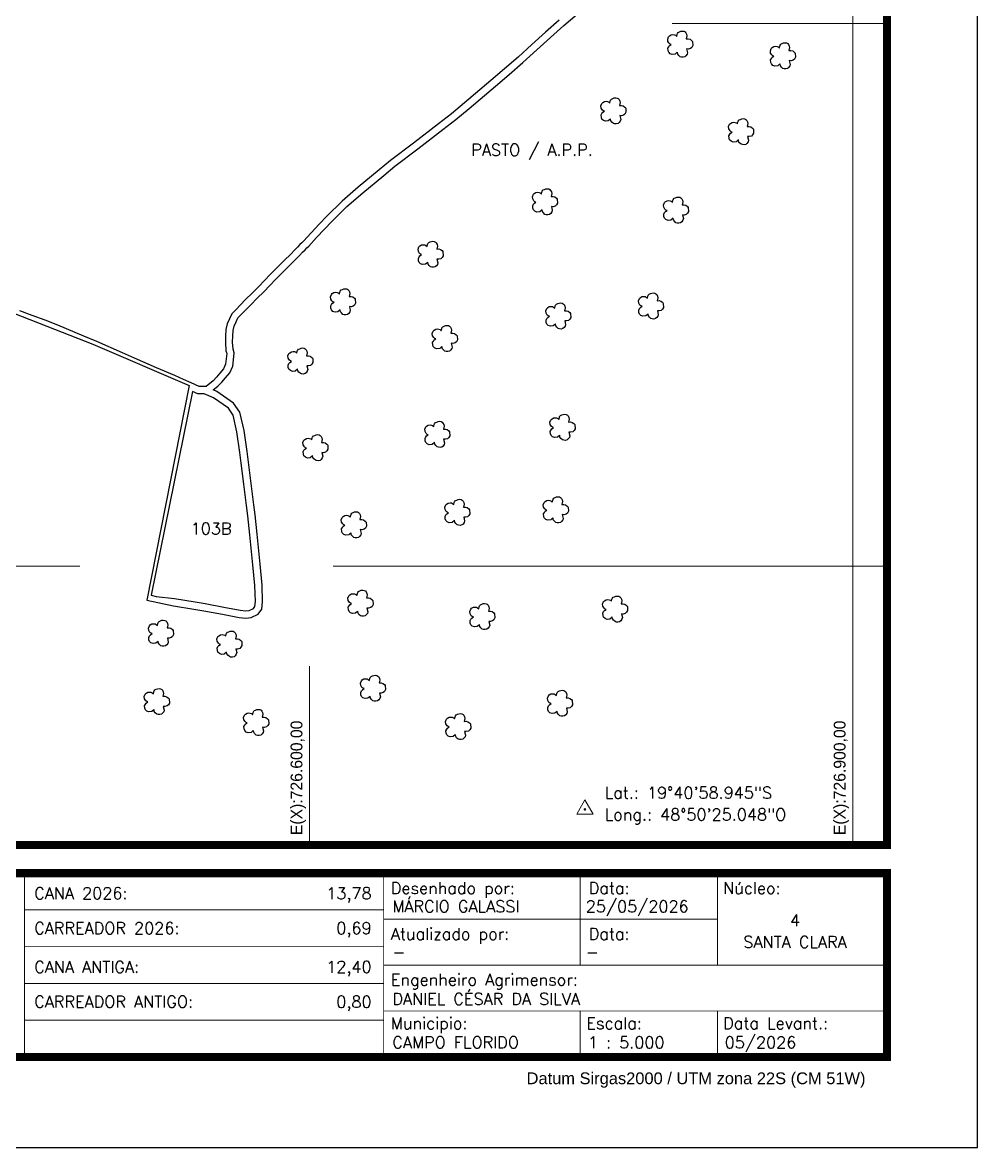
# Model space of a CAD drawing. Extents: x 725919 to 726969, y 7821279 to 7822764.
# Drawn here: x 726441 to 726969, y 7821279 to 7821900 of the extents above; entities that cross this region are included whole.
import ezdxf
from ezdxf.enums import TextEntityAlignment as Align

# ---------------------------------------------------------------- set-up
doc = ezdxf.new("R2010")
doc.units = 0
doc.header["$MEASUREMENT"] = 0
doc.linetypes.add('CONTINUO', pattern=[0])
doc.linetypes.add('LIN0', pattern=[0])
for name, color, linetype, lineweight in [('0114000668', 1, 'Continuous', 25), ('COORDENADAS', 7, 'Continuous', 5), ('MALHA', 8, 'Continuous', 9)]:
    doc.layers.add(name, color=color, linetype=linetype, lineweight=lineweight)
for name, color, linetype in [('0114000668005', 5, 'Continuous'), ('0114000668103', 5, 'Continuous'), ('_SIMBOLO ARVORE', 118, 'Continuous'), ('MARGEM', 7, 'CONTINUO'), ('TEXTO_DIVERSOS', 7, 'Continuous'), ('TEXTO_NUN_TAL', 7, 'Continuous')]:
    doc.layers.add(name, color=color, linetype=linetype)
doc.styles.add('marcelo', font='arial.ttf')
doc.styles.add('Simplex', font='simplex.shx')

msp = doc.modelspace()

# ---------------------------------------------------------------- linework, layer by layer
at = {"layer": '0114000668', "linetype": 'CONTINUO'}
msp.add_lwpolyline([(726424.15, 7821744.72), (726480.24, 7821722.73), (726533.45, 7821699.88), (726510.14, 7821581.23), (726524.83, 7821578.15), (726536.14, 7821576.31), (726541.54, 7821575.39), (726551.83, 7821573.55), (726561.11, 7821571.77), (726564.81, 7821571.36), (726567.64, 7821571.64), (726571.59, 7821573.57), (726573.58, 7821576.24), (726574.04, 7821580.3), (726573.81, 7821589.61), (726572.7, 7821601.11), (726571.06, 7821617.78), (726569.87, 7821628.4), (726569.2, 7821634.02), (726567.7, 7821645.79), (726566.22, 7821657.56), (726565.46, 7821663.39), (726563.84, 7821674.99), (726561.52, 7821685.22), (726558.04, 7821690.21), (726548.81, 7821696.5), (726546.79, 7821697.43), (726549.38, 7821699.52), (726551.49, 7821701.78), (726553.52, 7821704.13), (726555.91, 7821706.89), (726557.54, 7821710.61), (726557.94, 7821714.14), (726558.37, 7821717.92), (726557.75, 7821719.88), (726557.49, 7821723.77), (726557.61, 7821727.08), (726557.73, 7821730.23), (726558.27, 7821732.62), (726559.39, 7821735.05), (726560.4, 7821737.24), (726562.25, 7821739.16), (726564.57, 7821741.54), (726567.51, 7821744.53), (726571.11, 7821748.12), (726574.75, 7821751.74), (726577.99, 7821755.12), (726581.18, 7821758.44), (726584.71, 7821762.04), (726588.63, 7821765.95), (726592.58, 7821769.89), (726594.38, 7821771.74), (726596.16, 7821773.56), (726597.51, 7821774.93), (726598.47, 7821775.89), (726599.49, 7821776.91), (726603.86, 7821781.62), (726608.15, 7821786.24), (726612.36, 7821790.6), (726620.64, 7821798.84), (726629.49, 7821806.45), (726641.01, 7821815.98), (726647.16, 7821821.01), (726659.79, 7821830.64), (726673.63, 7821841.31), (726680.82, 7821846.87), (726688.07, 7821852.98), (726702.65, 7821865.33), (726710.23, 7821871.83), (726717.86, 7821878.38), (726725.48, 7821885.35), (726733.02, 7821892.26), (726740.43, 7821898.8), (726747.75, 7821905.02)], dxfattribs=at)
at = {"layer": '0114000668005', "linetype": 'CONTINUO'}
msp.add_lwpolyline([(726737.81, 7821901.82), (726730.35, 7821895.23), (726722.78, 7821888.3), (726715.21, 7821881.37), (726707.63, 7821874.87), (726700.06, 7821868.37), (726685.49, 7821856.04), (726678.31, 7821849.98), (726671.19, 7821844.48), (726657.36, 7821833.81), (726644.68, 7821824.15), (726638.47, 7821819.07), (726626.91, 7821809.51), (726617.92, 7821801.78), (726609.51, 7821793.41), (726605.25, 7821788.99), (726600.93, 7821784.34), (726596.61, 7821779.69), (726595.64, 7821778.72), (726594.67, 7821777.75), (726593.3, 7821776.36), (726591.52, 7821774.53), (726589.74, 7821772.7), (726585.81, 7821768.78), (726581.87, 7821764.86), (726578.31, 7821761.23), (726575.1, 7821757.89), (726571.9, 7821754.54), (726568.29, 7821750.95), (726564.68, 7821747.35), (726561.71, 7821744.34), (726559.38, 7821741.94), (726557.05, 7821739.53), (726555.76, 7821736.72), (726554.46, 7821733.91), (726553.75, 7821730.75), (726553.62, 7821727.23), (726553.49, 7821723.71), (726553.79, 7821719.13), (726554.3, 7821717.52), (726553.97, 7821714.59), (726553.64, 7821711.66), (726552.49, 7821709.05), (726550.5, 7821706.75), (726548.52, 7821704.46), (726546.65, 7821702.46), (726542.89, 7821699.42), (726540.98, 7821699.35), (726539.08, 7821699.28), (726534.67, 7821701.28), (726530.27, 7821703.29), (726525.55, 7821705.36), (726515.47, 7821709.63), (726503.23, 7821715.05), (726496.64, 7821717.96), (726482.53, 7821724.14), (726475.34, 7821727.23), (726461.02, 7821733.22), (726453.92, 7821735.93), (726446.82, 7821738.65), (726439.98, 7821741.09)], dxfattribs=at)
at = {"layer": '0114000668103', "linetype": 'Continuous'}
msp.add_lwpolyline([(726535.3, 7821696.6), (726512.54, 7821584.1), (726515.27, 7821583.35), (726525.4, 7821582.11), (726536.8, 7821580.26), (726542.23, 7821579.33), (726552.56, 7821577.48), (726561.71, 7821575.73), (726564.84, 7821575.38), (726566.53, 7821575.55), (726568.97, 7821576.74), (726569.73, 7821577.76), (726570.04, 7821580.48), (726569.82, 7821589.37), (726568.72, 7821600.72), (726567.08, 7821617.36), (726565.9, 7821627.94), (726565.23, 7821633.53), (726563.73, 7821645.29), (726562.26, 7821657.05), (726561.5, 7821662.85), (726559.9, 7821674.27), (726557.79, 7821683.57), (726555.18, 7821687.32), (726546.84, 7821693.01), (726541.7, 7821695.37), (726538.28, 7821695.25)], close=True, dxfattribs=at)
at = {"layer": '_SIMBOLO ARVORE', "linetype": 'CONTINUO'}
for points in [[(726803.11, 7821884.02, 0), (726801.87, 7821882.97, 0), (726800.28, 7821882.79, 0), (726799.15, 7821883.23, 0), (726798.35, 7821884.02, 0), (726798.02, 7821884.92, 0), (726797.93, 7821886.25, 0), (726798.37, 7821887.09, 0), (726798.82, 7821887.71, 0), (726799.73, 7821888.33, 0), (726799.15, 7821888.51, 0), (726798.58, 7821888.99, 0), (726797.91, 7821890.05, 0), (726797.79, 7821891.31, 0), (726798.27, 7821892.62, 0), (726798.78, 7821893.09, 0), (726799.71, 7821893.66, 0), (726800.69, 7821893.79, 0), (726801.47, 7821893.68, 0), (726802.08, 7821893.4, 0), (726802.76, 7821892.79, 0), (726802.96, 7821893.95, 0), (726803.14, 7821894.41, 0), (726803.64, 7821895.05, 0), (726804.39, 7821895.32, 0), (726805.13, 7821895.65, 0), (726805.95, 7821895.72, 0), (726806.74, 7821895.61, 0), (726807.37, 7821895.28, 0), (726807.84, 7821894.77, 0), (726808.25, 7821893.95, 0), (726808.42, 7821893.05, 0), (726808.04, 7821891.43, 0), (726809.17, 7821891.45, 0), (726810.11, 7821891.22, 0), (726810.99, 7821890.52, 0), (726811.48, 7821889.97, 0), (726811.61, 7821887.74, 0), (726811.07, 7821886.75, 0), (726810.34, 7821886.08, 0), (726809.2, 7821885.78, 0), (726808.2, 7821885.87, 0), (726808.74, 7821883.79, 0), (726808.49, 7821882.9, 0), (726807.89, 7821882.06, 0), (726807.23, 7821881.53, 0), (726806.29, 7821881.3, 0), (726805.36, 7821881.36, 0), (726804.66, 7821881.56, 0), (726803.86, 7821882.34, 0), (726803.32, 7821883.05, 0), (726803.15, 7821884.13, 0)], [(726859.82, 7821877.57, 0), (726858.57, 7821876.52, 0), (726856.99, 7821876.34, 0), (726855.86, 7821876.78, 0), (726855.06, 7821877.57, 0), (726854.73, 7821878.47, 0), (726854.64, 7821879.8, 0), (726855.07, 7821880.64, 0), (726855.53, 7821881.26, 0), (726856.44, 7821881.88, 0), (726855.86, 7821882.06, 0), (726855.29, 7821882.54, 0), (726854.61, 7821883.6, 0), (726854.49, 7821884.86, 0), (726854.98, 7821886.17, 0), (726855.49, 7821886.64, 0), (726856.42, 7821887.21, 0), (726857.39, 7821887.34, 0), (726858.17, 7821887.23, 0), (726858.79, 7821886.95, 0), (726859.47, 7821886.34, 0), (726859.67, 7821887.5, 0), (726859.84, 7821887.96, 0), (726860.35, 7821888.6, 0), (726861.1, 7821888.87, 0), (726861.84, 7821889.2, 0), (726862.66, 7821889.27, 0), (726863.44, 7821889.16, 0), (726864.08, 7821888.83, 0), (726864.55, 7821888.32, 0), (726864.96, 7821887.5, 0), (726865.12, 7821886.6, 0), (726864.75, 7821884.98, 0), (726865.88, 7821885, 0), (726866.82, 7821884.77, 0), (726867.7, 7821884.07, 0), (726868.19, 7821883.52, 0), (726868.32, 7821881.29, 0), (726867.77, 7821880.3, 0), (726867.05, 7821879.63, 0), (726865.91, 7821879.33, 0), (726864.91, 7821879.42, 0), (726865.44, 7821877.34, 0), (726865.2, 7821876.45, 0), (726864.6, 7821875.61, 0), (726863.94, 7821875.08, 0), (726863, 7821874.85, 0), (726862.07, 7821874.91, 0), (726861.37, 7821875.11, 0), (726860.57, 7821875.89, 0), (726860.02, 7821876.6, 0), (726859.86, 7821877.68, 0)], [(726766.23, 7821847.16, 0), (726764.98, 7821846.11, 0), (726763.4, 7821845.93, 0), (726762.27, 7821846.37, 0), (726761.47, 7821847.16, 0), (726761.14, 7821848.06, 0), (726761.05, 7821849.39, 0), (726761.48, 7821850.23, 0), (726761.94, 7821850.85, 0), (726762.85, 7821851.47, 0), (726762.27, 7821851.65, 0), (726761.7, 7821852.13, 0), (726761.02, 7821853.19, 0), (726760.9, 7821854.45, 0), (726761.39, 7821855.76, 0), (726761.9, 7821856.23, 0), (726762.83, 7821856.8, 0), (726763.8, 7821856.93, 0), (726764.59, 7821856.82, 0), (726765.2, 7821856.54, 0), (726765.88, 7821855.93, 0), (726766.08, 7821857.09, 0), (726766.25, 7821857.55, 0), (726766.76, 7821858.19, 0), (726767.51, 7821858.46, 0), (726768.25, 7821858.79, 0), (726769.07, 7821858.86, 0), (726769.85, 7821858.75, 0), (726770.49, 7821858.42, 0), (726770.96, 7821857.91, 0), (726771.37, 7821857.09, 0), (726771.53, 7821856.19, 0), (726771.16, 7821854.57, 0), (726772.29, 7821854.59, 0), (726773.23, 7821854.36, 0), (726774.11, 7821853.66, 0), (726774.6, 7821853.11, 0), (726774.73, 7821850.88, 0), (726774.19, 7821849.89, 0), (726773.46, 7821849.22, 0), (726772.32, 7821848.92, 0), (726771.32, 7821849.01, 0), (726771.85, 7821846.93, 0), (726771.61, 7821846.04, 0), (726771.01, 7821845.2, 0), (726770.35, 7821844.67, 0), (726769.41, 7821844.44, 0), (726768.48, 7821844.5, 0), (726767.78, 7821844.7, 0), (726766.98, 7821845.48, 0), (726766.43, 7821846.19, 0), (726766.27, 7821847.27, 0)], [(726836.77, 7821835.64, 0), (726835.52, 7821834.6, 0), (726833.94, 7821834.41, 0), (726832.81, 7821834.85, 0), (726832.01, 7821835.64, 0), (726831.68, 7821836.54, 0), (726831.59, 7821837.87, 0), (726832.02, 7821838.71, 0), (726832.48, 7821839.33, 0), (726833.39, 7821839.95, 0), (726832.81, 7821840.13, 0), (726832.24, 7821840.61, 0), (726831.56, 7821841.67, 0), (726831.44, 7821842.93, 0), (726831.93, 7821844.24, 0), (726832.44, 7821844.71, 0), (726833.37, 7821845.28, 0), (726834.34, 7821845.41, 0), (726835.12, 7821845.3, 0), (726835.74, 7821845.02, 0), (726836.42, 7821844.41, 0), (726836.62, 7821845.57, 0), (726836.79, 7821846.03, 0), (726837.3, 7821846.67, 0), (726838.05, 7821846.94, 0), (726838.78, 7821847.27, 0), (726839.61, 7821847.35, 0), (726840.39, 7821847.23, 0), (726841.03, 7821846.9, 0), (726841.5, 7821846.39, 0), (726841.91, 7821845.57, 0), (726842.07, 7821844.67, 0), (726841.7, 7821843.05, 0), (726842.83, 7821843.07, 0), (726843.76, 7821842.85, 0), (726844.65, 7821842.15, 0), (726845.14, 7821841.59, 0), (726845.27, 7821839.36, 0), (726844.72, 7821838.37, 0), (726844, 7821837.7, 0), (726842.86, 7821837.4, 0), (726841.86, 7821837.49, 0), (726842.39, 7821835.41, 0), (726842.15, 7821834.53, 0), (726841.55, 7821833.68, 0), (726840.89, 7821833.15, 0), (726839.95, 7821832.92, 0), (726839.02, 7821832.98, 0), (726838.32, 7821833.18, 0), (726837.52, 7821833.96, 0), (726836.97, 7821834.67, 0), (726836.81, 7821835.75, 0)], [(726728.42, 7821796.94, 0), (726727.18, 7821795.89, 0), (726725.6, 7821795.71, 0), (726724.47, 7821796.15, 0), (726723.67, 7821796.93, 0), (726723.34, 7821797.84, 0), (726723.25, 7821799.17, 0), (726723.68, 7821800.01, 0), (726724.13, 7821800.63, 0), (726725.04, 7821801.25, 0), (726724.46, 7821801.43, 0), (726723.89, 7821801.9, 0), (726723.22, 7821802.96, 0), (726723.1, 7821804.23, 0), (726723.58, 7821805.54, 0), (726724.09, 7821806.01, 0), (726725.02, 7821806.58, 0), (726726, 7821806.71, 0), (726726.78, 7821806.6, 0), (726727.4, 7821806.31, 0), (726728.07, 7821805.71, 0), (726728.28, 7821806.86, 0), (726728.45, 7821807.32, 0), (726728.96, 7821807.96, 0), (726729.71, 7821808.24, 0), (726730.44, 7821808.57, 0), (726731.27, 7821808.64, 0), (726732.05, 7821808.53, 0), (726732.68, 7821808.2, 0), (726733.15, 7821807.69, 0), (726733.57, 7821806.87, 0), (726733.73, 7821805.96, 0), (726733.35, 7821804.35, 0), (726734.49, 7821804.37, 0), (726735.42, 7821804.14, 0), (726736.3, 7821803.44, 0), (726736.79, 7821802.88, 0), (726736.93, 7821800.66, 0), (726736.38, 7821799.66, 0), (726735.66, 7821799, 0), (726734.52, 7821798.7, 0), (726733.52, 7821798.78, 0), (726734.05, 7821796.71, 0), (726733.81, 7821795.82, 0), (726733.2, 7821794.98, 0), (726732.54, 7821794.45, 0), (726731.6, 7821794.22, 0), (726730.67, 7821794.28, 0), (726729.97, 7821794.47, 0), (726729.17, 7821795.26, 0), (726728.63, 7821795.97, 0), (726728.46, 7821797.05, 0)], [(726800.81, 7821792.33, 0), (726799.56, 7821791.28, 0), (726797.98, 7821791.1, 0), (726796.85, 7821791.54, 0), (726796.05, 7821792.33, 0), (726795.72, 7821793.23, 0), (726795.63, 7821794.56, 0), (726796.06, 7821795.4, 0), (726796.52, 7821796.02, 0), (726797.43, 7821796.64, 0), (726796.85, 7821796.82, 0), (726796.27, 7821797.3, 0), (726795.6, 7821798.36, 0), (726795.48, 7821799.62, 0), (726795.97, 7821800.93, 0), (726796.48, 7821801.4, 0), (726797.41, 7821801.97, 0), (726798.38, 7821802.1, 0), (726799.16, 7821801.99, 0), (726799.78, 7821801.71, 0), (726800.46, 7821801.1, 0), (726800.66, 7821802.26, 0), (726800.83, 7821802.72, 0), (726801.34, 7821803.36, 0), (726802.09, 7821803.63, 0), (726802.82, 7821803.96, 0), (726803.65, 7821804.03, 0), (726804.43, 7821803.92, 0), (726805.07, 7821803.59, 0), (726805.54, 7821803.08, 0), (726805.95, 7821802.26, 0), (726806.11, 7821801.36, 0), (726805.74, 7821799.74, 0), (726806.87, 7821799.76, 0), (726807.8, 7821799.53, 0), (726808.69, 7821798.84, 0), (726809.18, 7821798.28, 0), (726809.31, 7821796.05, 0), (726808.76, 7821795.06, 0), (726808.04, 7821794.39, 0), (726806.9, 7821794.09, 0), (726805.9, 7821794.18, 0), (726806.43, 7821792.1, 0), (726806.19, 7821791.21, 0), (726805.59, 7821790.37, 0), (726804.93, 7821789.84, 0), (726803.99, 7821789.61, 0), (726803.06, 7821789.67, 0), (726802.36, 7821789.87, 0), (726801.56, 7821790.65, 0), (726801.01, 7821791.36, 0), (726800.84, 7821792.44, 0)], [(726665.26, 7821767.91, 0), (726664.02, 7821766.86, 0), (726662.43, 7821766.68, 0), (726661.31, 7821767.12, 0), (726660.51, 7821767.91, 0), (726660.17, 7821768.81, 0), (726660.08, 7821770.14, 0), (726660.52, 7821770.98, 0), (726660.97, 7821771.6, 0), (726661.88, 7821772.22, 0), (726661.3, 7821772.4, 0), (726660.73, 7821772.88, 0), (726660.06, 7821773.94, 0), (726659.94, 7821775.2, 0), (726660.42, 7821776.51, 0), (726660.93, 7821776.98, 0), (726661.86, 7821777.55, 0), (726662.84, 7821777.68, 0), (726663.62, 7821777.57, 0), (726664.24, 7821777.29, 0), (726664.91, 7821776.68, 0), (726665.12, 7821777.84, 0), (726665.29, 7821778.3, 0), (726665.79, 7821778.94, 0), (726666.55, 7821779.21, 0), (726667.28, 7821779.54, 0), (726668.11, 7821779.61, 0), (726668.89, 7821779.5, 0), (726669.52, 7821779.17, 0), (726669.99, 7821778.66, 0), (726670.41, 7821777.84, 0), (726670.57, 7821776.94, 0), (726670.19, 7821775.32, 0), (726671.32, 7821775.34, 0), (726672.26, 7821775.11, 0), (726673.14, 7821774.42, 0), (726673.63, 7821773.86, 0), (726673.76, 7821771.63, 0), (726673.22, 7821770.64, 0), (726672.49, 7821769.97, 0), (726671.35, 7821769.67, 0), (726670.35, 7821769.76, 0), (726670.89, 7821767.68, 0), (726670.64, 7821766.79, 0), (726670.04, 7821765.95, 0), (726669.38, 7821765.42, 0), (726668.44, 7821765.19, 0), (726667.51, 7821765.25, 0), (726666.81, 7821765.45, 0), (726666.01, 7821766.23, 0), (726665.47, 7821766.94, 0), (726665.3, 7821768.02, 0)], [(726616.85, 7821741.65, 0), (726615.61, 7821740.6, 0), (726614.03, 7821740.42, 0), (726612.9, 7821740.86, 0), (726612.1, 7821741.64, 0), (726611.77, 7821742.55, 0), (726611.68, 7821743.88, 0), (726612.11, 7821744.72, 0), (726612.56, 7821745.34, 0), (726613.48, 7821745.96, 0), (726612.89, 7821746.14, 0), (726612.32, 7821746.61, 0), (726611.65, 7821747.67, 0), (726611.53, 7821748.94, 0), (726612.01, 7821750.25, 0), (726612.52, 7821750.72, 0), (726613.45, 7821751.29, 0), (726614.43, 7821751.42, 0), (726615.21, 7821751.31, 0), (726615.83, 7821751.02, 0), (726616.51, 7821750.42, 0), (726616.71, 7821751.57, 0), (726616.88, 7821752.03, 0), (726617.39, 7821752.67, 0), (726618.14, 7821752.95, 0), (726618.87, 7821753.28, 0), (726619.7, 7821753.35, 0), (726620.48, 7821753.24, 0), (726621.11, 7821752.9, 0), (726621.59, 7821752.4, 0), (726622, 7821751.58, 0), (726622.16, 7821750.67, 0), (726621.78, 7821749.06, 0), (726622.92, 7821749.08, 0), (726623.85, 7821748.85, 0), (726624.73, 7821748.15, 0), (726625.22, 7821747.59, 0), (726625.36, 7821745.37, 0), (726624.81, 7821744.37, 0), (726624.09, 7821743.71, 0), (726622.95, 7821743.41, 0), (726621.95, 7821743.49, 0), (726622.48, 7821741.42, 0), (726622.24, 7821740.53, 0), (726621.64, 7821739.69, 0), (726620.97, 7821739.16, 0), (726620.04, 7821738.93, 0), (726619.1, 7821738.99, 0), (726618.41, 7821739.18, 0), (726617.6, 7821739.97, 0), (726617.06, 7821740.68, 0), (726616.89, 7821741.76, 0)], [(726786.98, 7821739.34, 0), (726785.73, 7821738.3, 0), (726784.15, 7821738.12, 0), (726783.02, 7821738.55, 0), (726782.22, 7821739.34, 0), (726781.89, 7821740.24, 0), (726781.8, 7821741.57, 0), (726782.23, 7821742.41, 0), (726782.68, 7821743.03, 0), (726783.6, 7821743.65, 0), (726783.02, 7821743.84, 0), (726782.44, 7821744.31, 0), (726781.77, 7821745.37, 0), (726781.65, 7821746.63, 0), (726782.13, 7821747.95, 0), (726782.65, 7821748.42, 0), (726783.57, 7821748.99, 0), (726784.55, 7821749.12, 0), (726785.33, 7821749.01, 0), (726785.95, 7821748.72, 0), (726786.63, 7821748.12, 0), (726786.83, 7821749.27, 0), (726787, 7821749.73, 0), (726787.51, 7821750.37, 0), (726788.26, 7821750.65, 0), (726788.99, 7821750.97, 0), (726789.82, 7821751.05, 0), (726790.6, 7821750.94, 0), (726791.23, 7821750.6, 0), (726791.71, 7821750.09, 0), (726792.12, 7821749.28, 0), (726792.28, 7821748.37, 0), (726791.9, 7821746.76, 0), (726793.04, 7821746.77, 0), (726793.97, 7821746.55, 0), (726794.85, 7821745.85, 0), (726795.34, 7821745.29, 0), (726795.48, 7821743.07, 0), (726794.93, 7821742.07, 0), (726794.21, 7821741.41, 0), (726793.07, 7821741.1, 0), (726792.07, 7821741.19, 0), (726792.6, 7821739.11, 0), (726792.36, 7821738.23, 0), (726791.76, 7821737.38, 0), (726791.1, 7821736.86, 0), (726790.16, 7821736.63, 0), (726789.22, 7821736.68, 0), (726788.53, 7821736.88, 0), (726787.73, 7821737.67, 0), (726787.18, 7821738.38, 0), (726787.01, 7821739.45, 0)], [(726735.8, 7821733.82, 0), (726734.55, 7821732.77, 0), (726732.97, 7821732.59, 0), (726731.84, 7821733.03, 0), (726731.04, 7821733.81, 0), (726730.71, 7821734.71, 0), (726730.62, 7821736.04, 0), (726731.05, 7821736.88, 0), (726731.51, 7821737.51, 0), (726732.42, 7821738.12, 0), (726731.84, 7821738.31, 0), (726731.27, 7821738.78, 0), (726730.6, 7821739.84, 0), (726730.47, 7821741.1, 0), (726730.96, 7821742.42, 0), (726731.47, 7821742.89, 0), (726732.4, 7821743.46, 0), (726733.38, 7821743.59, 0), (726734.16, 7821743.48, 0), (726734.77, 7821743.19, 0), (726735.45, 7821742.59, 0), (726735.65, 7821743.74, 0), (726735.83, 7821744.2, 0), (726736.33, 7821744.84, 0), (726737.08, 7821745.12, 0), (726737.82, 7821745.44, 0), (726738.64, 7821745.52, 0), (726739.42, 7821745.41, 0), (726740.06, 7821745.07, 0), (726740.53, 7821744.56, 0), (726740.94, 7821743.75, 0), (726741.11, 7821742.84, 0), (726740.73, 7821741.23, 0), (726741.86, 7821741.24, 0), (726742.8, 7821741.02, 0), (726743.68, 7821740.32, 0), (726744.17, 7821739.76, 0), (726744.3, 7821737.54, 0), (726743.76, 7821736.54, 0), (726743.03, 7821735.88, 0), (726741.89, 7821735.57, 0), (726740.89, 7821735.66, 0), (726741.43, 7821733.58, 0), (726741.18, 7821732.7, 0), (726740.58, 7821731.85, 0), (726739.92, 7821731.33, 0), (726738.98, 7821731.1, 0), (726738.05, 7821731.15, 0), (726737.35, 7821731.35, 0), (726736.55, 7821732.14, 0), (726736.01, 7821732.85, 0), (726735.84, 7821733.92, 0)], [(726673.1, 7821721.38, 0), (726671.85, 7821720.33, 0), (726670.27, 7821720.15, 0), (726669.14, 7821720.58, 0), (726668.34, 7821721.37, 0), (726668.01, 7821722.27, 0), (726667.92, 7821723.6, 0), (726668.35, 7821724.44, 0), (726668.81, 7821725.06, 0), (726669.72, 7821725.68, 0), (726669.14, 7821725.87, 0), (726668.57, 7821726.34, 0), (726667.9, 7821727.4, 0), (726667.77, 7821728.66, 0), (726668.26, 7821729.98, 0), (726668.77, 7821730.45, 0), (726669.7, 7821731.02, 0), (726670.68, 7821731.15, 0), (726671.46, 7821731.04, 0), (726672.07, 7821730.75, 0), (726672.75, 7821730.15, 0), (726672.95, 7821731.3, 0), (726673.13, 7821731.76, 0), (726673.63, 7821732.4, 0), (726674.38, 7821732.68, 0), (726675.12, 7821733, 0), (726675.94, 7821733.08, 0), (726676.72, 7821732.97, 0), (726677.36, 7821732.63, 0), (726677.83, 7821732.12, 0), (726678.24, 7821731.31, 0), (726678.41, 7821730.4, 0), (726678.03, 7821728.79, 0), (726679.16, 7821728.8, 0), (726680.1, 7821728.58, 0), (726680.98, 7821727.88, 0), (726681.47, 7821727.32, 0), (726681.6, 7821725.1, 0), (726681.06, 7821724.1, 0), (726680.33, 7821723.44, 0), (726679.19, 7821723.13, 0), (726678.19, 7821723.22, 0), (726678.73, 7821721.14, 0), (726678.48, 7821720.26, 0), (726677.88, 7821719.41, 0), (726677.22, 7821718.89, 0), (726676.28, 7821718.66, 0), (726675.35, 7821718.71, 0), (726674.65, 7821718.91, 0), (726673.85, 7821719.7, 0), (726673.31, 7821720.41, 0), (726673.14, 7821721.48, 0)], [(726593.34, 7821708.93, 0), (726592.1, 7821707.89, 0), (726590.51, 7821707.71, 0), (726589.38, 7821708.14, 0), (726588.58, 7821708.93, 0), (726588.25, 7821709.83, 0), (726588.16, 7821711.16, 0), (726588.6, 7821712, 0), (726589.05, 7821712.62, 0), (726589.96, 7821713.24, 0), (726589.38, 7821713.43, 0), (726588.81, 7821713.9, 0), (726588.14, 7821714.96, 0), (726588.02, 7821716.22, 0), (726588.5, 7821717.54, 0), (726589.01, 7821718.01, 0), (726589.94, 7821718.58, 0), (726590.92, 7821718.71, 0), (726591.7, 7821718.6, 0), (726592.32, 7821718.31, 0), (726592.99, 7821717.71, 0), (726593.2, 7821718.86, 0), (726593.37, 7821719.32, 0), (726593.87, 7821719.96, 0), (726594.63, 7821720.24, 0), (726595.36, 7821720.56, 0), (726596.19, 7821720.64, 0), (726596.97, 7821720.53, 0), (726597.6, 7821720.19, 0), (726598.07, 7821719.68, 0), (726598.48, 7821718.87, 0), (726598.65, 7821717.96, 0), (726598.27, 7821716.35, 0), (726599.4, 7821716.36, 0), (726600.34, 7821716.14, 0), (726601.22, 7821715.44, 0), (726601.71, 7821714.88, 0), (726601.84, 7821712.66, 0), (726601.3, 7821711.66, 0), (726600.57, 7821711, 0), (726599.43, 7821710.69, 0), (726598.43, 7821710.78, 0), (726598.97, 7821708.7, 0), (726598.72, 7821707.82, 0), (726598.12, 7821706.97, 0), (726597.46, 7821706.45, 0), (726596.52, 7821706.22, 0), (726595.59, 7821706.27, 0), (726594.89, 7821706.47, 0), (726594.09, 7821707.26, 0), (726593.55, 7821707.97, 0), (726593.38, 7821709.04, 0)], [(726668.95, 7821668.39, 0), (726667.71, 7821667.34, 0), (726666.12, 7821667.16, 0), (726664.99, 7821667.6, 0), (726664.19, 7821668.38, 0), (726663.86, 7821669.29, 0), (726663.77, 7821670.62, 0), (726664.21, 7821671.46, 0), (726664.66, 7821672.08, 0), (726665.57, 7821672.7, 0), (726664.99, 7821672.88, 0), (726664.42, 7821673.35, 0), (726663.75, 7821674.41, 0), (726663.63, 7821675.68, 0), (726664.11, 7821676.99, 0), (726664.62, 7821677.46, 0), (726665.55, 7821678.03, 0), (726666.53, 7821678.16, 0), (726667.31, 7821678.05, 0), (726667.92, 7821677.76, 0), (726668.6, 7821677.16, 0), (726668.8, 7821678.31, 0), (726668.98, 7821678.77, 0), (726669.48, 7821679.41, 0), (726670.23, 7821679.69, 0), (726670.97, 7821680.02, 0), (726671.79, 7821680.09, 0), (726672.58, 7821679.98, 0), (726673.21, 7821679.65, 0), (726673.68, 7821679.14, 0), (726674.09, 7821678.32, 0), (726674.26, 7821677.42, 0), (726673.88, 7821675.8, 0), (726675.01, 7821675.82, 0), (726675.95, 7821675.59, 0), (726676.83, 7821674.89, 0), (726677.32, 7821674.33, 0), (726677.45, 7821672.11, 0), (726676.91, 7821671.11, 0), (726676.18, 7821670.45, 0), (726675.04, 7821670.15, 0), (726674.04, 7821670.23, 0), (726674.58, 7821668.16, 0), (726674.33, 7821667.27, 0), (726673.73, 7821666.43, 0), (726673.07, 7821665.9, 0), (726672.13, 7821665.67, 0), (726671.2, 7821665.73, 0), (726670.5, 7821665.92, 0), (726669.7, 7821666.71, 0), (726669.16, 7821667.42, 0), (726668.99, 7821668.5, 0)], [(726738.1, 7821672.3, 0), (726736.85, 7821671.25, 0), (726735.27, 7821671.07, 0), (726734.14, 7821671.51, 0), (726733.34, 7821672.3, 0), (726733.01, 7821673.2, 0), (726732.92, 7821674.53, 0), (726733.35, 7821675.37, 0), (726733.81, 7821675.99, 0), (726734.72, 7821676.61, 0), (726734.14, 7821676.79, 0), (726733.57, 7821677.27, 0), (726732.89, 7821678.33, 0), (726732.77, 7821679.59, 0), (726733.26, 7821680.9, 0), (726733.77, 7821681.37, 0), (726734.7, 7821681.94, 0), (726735.68, 7821682.07, 0), (726736.46, 7821681.96, 0), (726737.07, 7821681.68, 0), (726737.75, 7821681.07, 0), (726737.95, 7821682.23, 0), (726738.12, 7821682.69, 0), (726738.63, 7821683.33, 0), (726739.38, 7821683.6, 0), (726740.12, 7821683.93, 0), (726740.94, 7821684, 0), (726741.72, 7821683.89, 0), (726742.36, 7821683.56, 0), (726742.83, 7821683.05, 0), (726743.24, 7821682.23, 0), (726743.4, 7821681.33, 0), (726743.03, 7821679.71, 0), (726744.16, 7821679.73, 0), (726745.1, 7821679.5, 0), (726745.98, 7821678.81, 0), (726746.47, 7821678.25, 0), (726746.6, 7821676.02, 0), (726746.06, 7821675.03, 0), (726745.33, 7821674.36, 0), (726744.19, 7821674.06, 0), (726743.19, 7821674.15, 0), (726743.73, 7821672.07, 0), (726743.48, 7821671.18, 0), (726742.88, 7821670.34, 0), (726742.22, 7821669.81, 0), (726741.28, 7821669.58, 0), (726740.35, 7821669.64, 0), (726739.65, 7821669.84, 0), (726738.85, 7821670.62, 0), (726738.3, 7821671.33, 0), (726738.14, 7821672.41, 0)], [(726601.64, 7821661.02, 0), (726600.39, 7821659.97, 0), (726598.81, 7821659.79, 0), (726597.68, 7821660.23, 0), (726596.88, 7821661.01, 0), (726596.55, 7821661.91, 0), (726596.46, 7821663.24, 0), (726596.89, 7821664.08, 0), (726597.35, 7821664.71, 0), (726598.26, 7821665.32, 0), (726597.68, 7821665.51, 0), (726597.11, 7821665.98, 0), (726596.44, 7821667.04, 0), (726596.31, 7821668.3, 0), (726596.8, 7821669.62, 0), (726597.31, 7821670.09, 0), (726598.24, 7821670.66, 0), (726599.22, 7821670.79, 0), (726600, 7821670.68, 0), (726600.61, 7821670.39, 0), (726601.29, 7821669.79, 0), (726601.49, 7821670.94, 0), (726601.67, 7821671.4, 0), (726602.17, 7821672.04, 0), (726602.92, 7821672.32, 0), (726603.66, 7821672.64, 0), (726604.48, 7821672.72, 0), (726605.26, 7821672.61, 0), (726605.9, 7821672.27, 0), (726606.37, 7821671.76, 0), (726606.78, 7821670.95, 0), (726606.95, 7821670.04, 0), (726606.57, 7821668.43, 0), (726607.7, 7821668.45, 0), (726608.64, 7821668.22, 0), (726609.52, 7821667.52, 0), (726610.01, 7821666.96, 0), (726610.14, 7821664.74, 0), (726609.6, 7821663.74, 0), (726608.87, 7821663.08, 0), (726607.73, 7821662.77, 0), (726606.73, 7821662.86, 0), (726607.27, 7821660.79, 0), (726607.02, 7821659.9, 0), (726606.42, 7821659.06, 0), (726605.76, 7821658.53, 0), (726604.82, 7821658.3, 0), (726603.89, 7821658.35, 0), (726603.19, 7821658.55, 0), (726602.39, 7821659.34, 0), (726601.85, 7821660.05, 0), (726601.68, 7821661.12, 0)], [(726680.01, 7821625.3, 0), (726678.76, 7821624.26, 0), (726677.18, 7821624.08, 0), (726676.05, 7821624.51, 0), (726675.25, 7821625.3, 0), (726674.92, 7821626.2, 0), (726674.83, 7821627.53, 0), (726675.26, 7821628.37, 0), (726675.72, 7821628.99, 0), (726676.63, 7821629.61, 0), (726676.05, 7821629.8, 0), (726675.48, 7821630.27, 0), (726674.8, 7821631.33, 0), (726674.68, 7821632.59, 0), (726675.17, 7821633.91, 0), (726675.68, 7821634.38, 0), (726676.61, 7821634.95, 0), (726677.59, 7821635.08, 0), (726678.37, 7821634.97, 0), (726678.98, 7821634.68, 0), (726679.66, 7821634.08, 0), (726679.86, 7821635.23, 0), (726680.03, 7821635.69, 0), (726680.54, 7821636.33, 0), (726681.29, 7821636.61, 0), (726682.03, 7821636.93, 0), (726682.85, 7821637.01, 0), (726683.63, 7821636.9, 0), (726684.27, 7821636.56, 0), (726684.74, 7821636.05, 0), (726685.15, 7821635.24, 0), (726685.31, 7821634.33, 0), (726684.94, 7821632.72, 0), (726686.07, 7821632.73, 0), (726687.01, 7821632.51, 0), (726687.89, 7821631.81, 0), (726688.38, 7821631.25, 0), (726688.51, 7821629.03, 0), (726687.97, 7821628.03, 0), (726687.24, 7821627.37, 0), (726686.1, 7821627.06, 0), (726685.1, 7821627.15, 0), (726685.64, 7821625.07, 0), (726685.39, 7821624.19, 0), (726684.79, 7821623.34, 0), (726684.13, 7821622.82, 0), (726683.19, 7821622.59, 0), (726682.26, 7821622.64, 0), (726681.56, 7821622.84, 0), (726680.76, 7821623.63, 0), (726680.21, 7821624.34, 0), (726680.05, 7821625.41, 0)], [(726734.41, 7821626.69, 0), (726733.17, 7821625.64, 0), (726731.58, 7821625.46, 0), (726730.45, 7821625.9, 0), (726729.65, 7821626.68, 0), (726729.32, 7821627.58, 0), (726729.23, 7821628.91, 0), (726729.66, 7821629.75, 0), (726730.12, 7821630.38, 0), (726731.03, 7821630.99, 0), (726730.45, 7821631.18, 0), (726729.88, 7821631.65, 0), (726729.21, 7821632.71, 0), (726729.09, 7821633.97, 0), (726729.57, 7821635.29, 0), (726730.08, 7821635.76, 0), (726731.01, 7821636.33, 0), (726731.99, 7821636.46, 0), (726732.77, 7821636.35, 0), (726733.38, 7821636.06, 0), (726734.06, 7821635.46, 0), (726734.26, 7821636.61, 0), (726734.44, 7821637.07, 0), (726734.94, 7821637.71, 0), (726735.69, 7821637.99, 0), (726736.43, 7821638.31, 0), (726737.25, 7821638.39, 0), (726738.04, 7821638.28, 0), (726738.67, 7821637.94, 0), (726739.14, 7821637.43, 0), (726739.55, 7821636.62, 0), (726739.72, 7821635.71, 0), (726739.34, 7821634.1, 0), (726740.47, 7821634.12, 0), (726741.41, 7821633.89, 0), (726742.29, 7821633.19, 0), (726742.78, 7821632.63, 0), (726742.91, 7821630.41, 0), (726742.37, 7821629.41, 0), (726741.64, 7821628.75, 0), (726740.5, 7821628.44, 0), (726739.5, 7821628.53, 0), (726740.04, 7821626.46, 0), (726739.79, 7821625.57, 0), (726739.19, 7821624.73, 0), (726738.53, 7821624.2, 0), (726737.59, 7821623.97, 0), (726736.66, 7821624.02, 0), (726735.96, 7821624.22, 0), (726735.16, 7821625.01, 0), (726734.62, 7821625.72, 0), (726734.45, 7821626.79, 0)], [(726622.84, 7821618.39, 0), (726621.6, 7821617.35, 0), (726620.01, 7821617.16, 0), (726618.88, 7821617.6, 0), (726618.08, 7821618.39, 0), (726617.75, 7821619.29, 0), (726617.66, 7821620.62, 0), (726618.1, 7821621.46, 0), (726618.55, 7821622.08, 0), (726619.46, 7821622.7, 0), (726618.88, 7821622.89, 0), (726618.31, 7821623.36, 0), (726617.64, 7821624.42, 0), (726617.52, 7821625.68, 0), (726618, 7821627, 0), (726618.51, 7821627.47, 0), (726619.44, 7821628.03, 0), (726620.42, 7821628.17, 0), (726621.2, 7821628.05, 0), (726621.82, 7821627.77, 0), (726622.49, 7821627.16, 0), (726622.69, 7821628.32, 0), (726622.87, 7821628.78, 0), (726623.37, 7821629.42, 0), (726624.12, 7821629.7, 0), (726624.86, 7821630.02, 0), (726625.68, 7821630.1, 0), (726626.47, 7821629.99, 0), (726627.1, 7821629.65, 0), (726627.57, 7821629.14, 0), (726627.98, 7821628.33, 0), (726628.15, 7821627.42, 0), (726627.77, 7821625.8, 0), (726628.9, 7821625.82, 0), (726629.84, 7821625.6, 0), (726630.72, 7821624.9, 0), (726631.21, 7821624.34, 0), (726631.34, 7821622.11, 0), (726630.8, 7821621.12, 0), (726630.07, 7821620.46, 0), (726628.93, 7821620.15, 0), (726627.93, 7821620.24, 0), (726628.47, 7821618.16, 0), (726628.22, 7821617.28, 0), (726627.62, 7821616.43, 0), (726626.96, 7821615.91, 0), (726626.02, 7821615.67, 0), (726625.09, 7821615.73, 0), (726624.39, 7821615.93, 0), (726623.59, 7821616.72, 0), (726623.05, 7821617.42, 0), (726622.88, 7821618.5, 0)], [(726626.53, 7821575.08, 0), (726625.28, 7821574.04, 0), (726623.7, 7821573.85, 0), (726622.57, 7821574.29, 0), (726621.77, 7821575.08, 0), (726621.44, 7821575.98, 0), (726621.35, 7821577.31, 0), (726621.78, 7821578.15, 0), (726622.24, 7821578.77, 0), (726623.15, 7821579.39, 0), (726622.57, 7821579.58, 0), (726622, 7821580.05, 0), (726621.33, 7821581.11, 0), (726621.2, 7821582.37, 0), (726621.69, 7821583.68, 0), (726622.2, 7821584.16, 0), (726623.13, 7821584.72, 0), (726624.11, 7821584.85, 0), (726624.89, 7821584.74, 0), (726625.5, 7821584.46, 0), (726626.18, 7821583.85, 0), (726626.38, 7821585.01, 0), (726626.56, 7821585.47, 0), (726627.06, 7821586.11, 0), (726627.81, 7821586.38, 0), (726628.55, 7821586.71, 0), (726629.37, 7821586.79, 0), (726630.15, 7821586.67, 0), (726630.79, 7821586.34, 0), (726631.26, 7821585.83, 0), (726631.67, 7821585.02, 0), (726631.83, 7821584.11, 0), (726631.46, 7821582.49, 0), (726632.59, 7821582.51, 0), (726633.53, 7821582.29, 0), (726634.41, 7821581.59, 0), (726634.9, 7821581.03, 0), (726635.03, 7821578.8, 0), (726634.49, 7821577.81, 0), (726633.76, 7821577.14, 0), (726632.62, 7821576.84, 0), (726631.62, 7821576.93, 0), (726632.16, 7821574.85, 0), (726631.91, 7821573.97, 0), (726631.31, 7821573.12, 0), (726630.65, 7821572.59, 0), (726629.71, 7821572.36, 0), (726628.78, 7821572.42, 0), (726628.08, 7821572.62, 0), (726627.28, 7821573.4, 0), (726626.74, 7821574.11, 0), (726626.57, 7821575.19, 0)], [(726767.14, 7821571.86, 0), (726765.9, 7821570.81, 0), (726764.32, 7821570.63, 0), (726763.19, 7821571.07, 0), (726762.39, 7821571.85, 0), (726762.06, 7821572.75, 0), (726761.97, 7821574.09, 0), (726762.4, 7821574.93, 0), (726762.85, 7821575.55, 0), (726763.76, 7821576.17, 0), (726763.18, 7821576.35, 0), (726762.61, 7821576.82, 0), (726761.94, 7821577.88, 0), (726761.82, 7821579.14, 0), (726762.3, 7821580.46, 0), (726762.81, 7821580.93, 0), (726763.74, 7821581.5, 0), (726764.72, 7821581.63, 0), (726765.5, 7821581.52, 0), (726766.12, 7821581.23, 0), (726766.79, 7821580.63, 0), (726767, 7821581.78, 0), (726767.17, 7821582.24, 0), (726767.68, 7821582.88, 0), (726768.43, 7821583.16, 0), (726769.16, 7821583.49, 0), (726769.99, 7821583.56, 0), (726770.77, 7821583.45, 0), (726771.4, 7821583.11, 0), (726771.87, 7821582.6, 0), (726772.29, 7821581.79, 0), (726772.45, 7821580.88, 0), (726772.07, 7821579.27, 0), (726773.21, 7821579.29, 0), (726774.14, 7821579.06, 0), (726775.02, 7821578.36, 0), (726775.51, 7821577.8, 0), (726775.65, 7821575.58, 0), (726775.1, 7821574.58, 0), (726774.38, 7821573.92, 0), (726773.24, 7821573.61, 0), (726772.24, 7821573.7, 0), (726772.77, 7821571.63, 0), (726772.53, 7821570.74, 0), (726771.92, 7821569.9, 0), (726771.26, 7821569.37, 0), (726770.32, 7821569.14, 0), (726769.39, 7821569.19, 0), (726768.69, 7821569.39, 0), (726767.89, 7821570.18, 0), (726767.35, 7821570.89, 0), (726767.18, 7821571.96, 0)], [(726693.84, 7821567.71, 0), (726692.59, 7821566.66, 0), (726691.01, 7821566.48, 0), (726689.88, 7821566.92, 0), (726689.08, 7821567.71, 0), (726688.75, 7821568.61, 0), (726688.66, 7821569.94, 0), (726689.09, 7821570.78, 0), (726689.55, 7821571.4, 0), (726690.46, 7821572.02, 0), (726689.88, 7821572.2, 0), (726689.31, 7821572.68, 0), (726688.64, 7821573.74, 0), (726688.51, 7821575, 0), (726689, 7821576.31, 0), (726689.51, 7821576.78, 0), (726690.44, 7821577.35, 0), (726691.42, 7821577.48, 0), (726692.2, 7821577.37, 0), (726692.81, 7821577.09, 0), (726693.49, 7821576.48, 0), (726693.69, 7821577.64, 0), (726693.87, 7821578.1, 0), (726694.37, 7821578.74, 0), (726695.12, 7821579.01, 0), (726695.86, 7821579.34, 0), (726696.68, 7821579.41, 0), (726697.46, 7821579.3, 0), (726698.1, 7821578.97, 0), (726698.57, 7821578.46, 0), (726698.98, 7821577.64, 0), (726699.14, 7821576.74, 0), (726698.77, 7821575.12, 0), (726699.9, 7821575.14, 0), (726700.84, 7821574.91, 0), (726701.72, 7821574.21, 0), (726702.21, 7821573.66, 0), (726702.34, 7821571.43, 0), (726701.8, 7821570.44, 0), (726701.07, 7821569.77, 0), (726699.93, 7821569.47, 0), (726698.93, 7821569.56, 0), (726699.47, 7821567.48, 0), (726699.22, 7821566.59, 0), (726698.62, 7821565.75, 0), (726697.96, 7821565.22, 0), (726697.02, 7821564.99, 0), (726696.09, 7821565.05, 0), (726695.39, 7821565.25, 0), (726694.59, 7821566.03, 0), (726694.05, 7821566.74, 0), (726693.88, 7821567.82, 0)], [(726516.34, 7821558.5, 0), (726515.1, 7821557.45, 0), (726513.51, 7821557.27, 0), (726512.39, 7821557.71, 0), (726511.59, 7821558.49, 0), (726511.25, 7821559.39, 0), (726511.17, 7821560.72, 0), (726511.6, 7821561.56, 0), (726512.05, 7821562.19, 0), (726512.96, 7821562.8, 0), (726512.38, 7821562.99, 0), (726511.81, 7821563.46, 0), (726511.14, 7821564.52, 0), (726511.02, 7821565.78, 0), (726511.5, 7821567.1, 0), (726512.01, 7821567.57, 0), (726512.94, 7821568.14, 0), (726513.92, 7821568.27, 0), (726514.7, 7821568.16, 0), (726515.32, 7821567.87, 0), (726515.99, 7821567.27, 0), (726516.2, 7821568.42, 0), (726516.37, 7821568.88, 0), (726516.87, 7821569.52, 0), (726517.63, 7821569.8, 0), (726518.36, 7821570.12, 0), (726519.19, 7821570.2, 0), (726519.97, 7821570.09, 0), (726520.6, 7821569.75, 0), (726521.07, 7821569.24, 0), (726521.49, 7821568.43, 0), (726521.65, 7821567.52, 0), (726521.27, 7821565.91, 0), (726522.4, 7821565.92, 0), (726523.34, 7821565.7, 0), (726524.22, 7821565, 0), (726524.71, 7821564.44, 0), (726524.85, 7821562.22, 0), (726524.3, 7821561.22, 0), (726523.58, 7821560.56, 0), (726522.43, 7821560.25, 0), (726521.44, 7821560.34, 0), (726521.97, 7821558.26, 0), (726521.72, 7821557.38, 0), (726521.12, 7821556.53, 0), (726520.46, 7821556.01, 0), (726519.52, 7821555.78, 0), (726518.59, 7821555.83, 0), (726517.89, 7821556.03, 0), (726517.09, 7821556.82, 0), (726516.55, 7821557.53, 0), (726516.38, 7821558.6, 0)], [(726554.15, 7821552.51, 0), (726552.9, 7821551.46, 0), (726551.32, 7821551.28, 0), (726550.19, 7821551.72, 0), (726549.39, 7821552.5, 0), (726549.06, 7821553.4, 0), (726548.97, 7821554.73, 0), (726549.4, 7821555.57, 0), (726549.86, 7821556.2, 0), (726550.77, 7821556.81, 0), (726550.19, 7821557, 0), (726549.62, 7821557.47, 0), (726548.94, 7821558.53, 0), (726548.82, 7821559.79, 0), (726549.31, 7821561.11, 0), (726549.82, 7821561.58, 0), (726550.75, 7821562.15, 0), (726551.72, 7821562.28, 0), (726552.5, 7821562.17, 0), (726553.12, 7821561.88, 0), (726553.8, 7821561.28, 0), (726554, 7821562.43, 0), (726554.17, 7821562.89, 0), (726554.68, 7821563.53, 0), (726555.43, 7821563.81, 0), (726556.17, 7821564.13, 0), (726556.99, 7821564.21, 0), (726557.77, 7821564.1, 0), (726558.41, 7821563.76, 0), (726558.88, 7821563.25, 0), (726559.29, 7821562.44, 0), (726559.45, 7821561.53, 0), (726559.08, 7821559.92, 0), (726560.21, 7821559.93, 0), (726561.15, 7821559.71, 0), (726562.03, 7821559.01, 0), (726562.52, 7821558.45, 0), (726562.65, 7821556.23, 0), (726562.1, 7821555.23, 0), (726561.38, 7821554.57, 0), (726560.24, 7821554.26, 0), (726559.24, 7821554.35, 0), (726559.77, 7821552.27, 0), (726559.53, 7821551.39, 0), (726558.93, 7821550.54, 0), (726558.27, 7821550.02, 0), (726557.33, 7821549.79, 0), (726556.4, 7821549.84, 0), (726555.7, 7821550.04, 0), (726554.9, 7821550.83, 0), (726554.35, 7821551.54, 0), (726554.19, 7821552.61, 0)], [(726633.45, 7821528.09, 0), (726632.2, 7821527.04, 0), (726630.62, 7821526.86, 0), (726629.49, 7821527.3, 0), (726628.69, 7821528.08, 0), (726628.36, 7821528.98, 0), (726628.27, 7821530.31, 0), (726628.7, 7821531.15, 0), (726629.15, 7821531.78, 0), (726630.07, 7821532.39, 0), (726629.49, 7821532.58, 0), (726628.91, 7821533.05, 0), (726628.24, 7821534.11, 0), (726628.12, 7821535.37, 0), (726628.6, 7821536.69, 0), (726629.12, 7821537.16, 0), (726630.04, 7821537.73, 0), (726631.02, 7821537.86, 0), (726631.8, 7821537.75, 0), (726632.42, 7821537.46, 0), (726633.1, 7821536.86, 0), (726633.3, 7821538.01, 0), (726633.47, 7821538.47, 0), (726633.98, 7821539.11, 0), (726634.73, 7821539.39, 0), (726635.46, 7821539.71, 0), (726636.29, 7821539.79, 0), (726637.07, 7821539.68, 0), (726637.7, 7821539.34, 0), (726638.18, 7821538.83, 0), (726638.59, 7821538.02, 0), (726638.75, 7821537.11, 0), (726638.37, 7821535.5, 0), (726639.51, 7821535.51, 0), (726640.44, 7821535.29, 0), (726641.32, 7821534.59, 0), (726641.81, 7821534.03, 0), (726641.95, 7821531.81, 0), (726641.4, 7821530.81, 0), (726640.68, 7821530.15, 0), (726639.54, 7821529.84, 0), (726638.54, 7821529.93, 0), (726639.07, 7821527.85, 0), (726638.83, 7821526.97, 0), (726638.23, 7821526.12, 0), (726637.57, 7821525.6, 0), (726636.63, 7821525.37, 0), (726635.69, 7821525.42, 0), (726635, 7821525.62, 0), (726634.2, 7821526.41, 0), (726633.65, 7821527.12, 0), (726633.48, 7821528.19, 0)], [(726514.04, 7821520.71, 0), (726512.79, 7821519.67, 0), (726511.21, 7821519.48, 0), (726510.08, 7821519.92, 0), (726509.28, 7821520.71, 0), (726508.95, 7821521.61, 0), (726508.86, 7821522.94, 0), (726509.29, 7821523.78, 0), (726509.75, 7821524.4, 0), (726510.66, 7821525.02, 0), (726510.08, 7821525.21, 0), (726509.51, 7821525.68, 0), (726508.83, 7821526.74, 0), (726508.71, 7821528, 0), (726509.2, 7821529.32, 0), (726509.71, 7821529.79, 0), (726510.64, 7821530.36, 0), (726511.61, 7821530.49, 0), (726512.39, 7821530.37, 0), (726513.01, 7821530.09, 0), (726513.69, 7821529.49, 0), (726513.89, 7821530.64, 0), (726514.06, 7821531.1, 0), (726514.57, 7821531.74, 0), (726515.32, 7821532.02, 0), (726516.06, 7821532.34, 0), (726516.88, 7821532.42, 0), (726517.66, 7821532.31, 0), (726518.3, 7821531.97, 0), (726518.77, 7821531.46, 0), (726519.18, 7821530.65, 0), (726519.34, 7821529.74, 0), (726518.97, 7821528.13, 0), (726520.1, 7821528.14, 0), (726521.04, 7821527.92, 0), (726521.92, 7821527.22, 0), (726522.41, 7821526.66, 0), (726522.54, 7821524.43, 0), (726521.99, 7821523.44, 0), (726521.27, 7821522.78, 0), (726520.13, 7821522.47, 0), (726519.13, 7821522.56, 0), (726519.66, 7821520.48, 0), (726519.42, 7821519.6, 0), (726518.82, 7821518.75, 0), (726518.16, 7821518.23, 0), (726517.22, 7821518, 0), (726516.29, 7821518.05, 0), (726515.59, 7821518.25, 0), (726514.79, 7821519.04, 0), (726514.24, 7821519.75, 0), (726514.08, 7821520.82, 0)], [(726736.72, 7821519.79, 0), (726735.47, 7821518.75, 0), (726733.89, 7821518.56, 0), (726732.76, 7821519, 0), (726731.96, 7821519.79, 0), (726731.63, 7821520.69, 0), (726731.54, 7821522.02, 0), (726731.97, 7821522.86, 0), (726732.43, 7821523.48, 0), (726733.34, 7821524.1, 0), (726732.76, 7821524.29, 0), (726732.18, 7821524.76, 0), (726731.51, 7821525.82, 0), (726731.39, 7821527.08, 0), (726731.88, 7821528.39, 0), (726732.39, 7821528.87, 0), (726733.32, 7821529.43, 0), (726734.29, 7821529.56, 0), (726735.07, 7821529.45, 0), (726735.69, 7821529.17, 0), (726736.37, 7821528.56, 0), (726736.57, 7821529.72, 0), (726736.74, 7821530.18, 0), (726737.25, 7821530.82, 0), (726738, 7821531.09, 0), (726738.73, 7821531.42, 0), (726739.56, 7821531.5, 0), (726740.34, 7821531.38, 0), (726740.98, 7821531.05, 0), (726741.45, 7821530.54, 0), (726741.86, 7821529.73, 0), (726742.02, 7821528.82, 0), (726741.65, 7821527.2, 0), (726742.78, 7821527.22, 0), (726743.71, 7821527, 0), (726744.6, 7821526.3, 0), (726745.09, 7821525.74, 0), (726745.22, 7821523.51, 0), (726744.67, 7821522.52, 0), (726743.95, 7821521.85, 0), (726742.81, 7821521.55, 0), (726741.81, 7821521.64, 0), (726742.34, 7821519.56, 0), (726742.1, 7821518.68, 0), (726741.5, 7821517.83, 0), (726740.84, 7821517.3, 0), (726739.9, 7821517.07, 0), (726738.97, 7821517.13, 0), (726738.27, 7821517.33, 0), (726737.47, 7821518.11, 0), (726736.92, 7821518.82, 0), (726736.75, 7821519.9, 0)], [(726568.9, 7821509.19, 0), (726567.65, 7821508.15, 0), (726566.07, 7821507.97, 0), (726564.94, 7821508.4, 0), (726564.14, 7821509.19, 0), (726563.81, 7821510.09, 0), (726563.72, 7821511.42, 0), (726564.15, 7821512.26, 0), (726564.61, 7821512.88, 0), (726565.52, 7821513.5, 0), (726564.94, 7821513.69, 0), (726564.37, 7821514.16, 0), (726563.7, 7821515.22, 0), (726563.58, 7821516.48, 0), (726564.06, 7821517.8, 0), (726564.57, 7821518.27, 0), (726565.5, 7821518.84, 0), (726566.48, 7821518.97, 0), (726567.26, 7821518.86, 0), (726567.87, 7821518.57, 0), (726568.55, 7821517.97, 0), (726568.75, 7821519.12, 0), (726568.93, 7821519.58, 0), (726569.43, 7821520.22, 0), (726570.18, 7821520.5, 0), (726570.92, 7821520.82, 0), (726571.74, 7821520.9, 0), (726572.52, 7821520.79, 0), (726573.16, 7821520.45, 0), (726573.63, 7821519.94, 0), (726574.04, 7821519.13, 0), (726574.21, 7821518.22, 0), (726573.83, 7821516.61, 0), (726574.96, 7821516.62, 0), (726575.9, 7821516.4, 0), (726576.78, 7821515.7, 0), (726577.27, 7821515.14, 0), (726577.4, 7821512.92, 0), (726576.86, 7821511.92, 0), (726576.13, 7821511.26, 0), (726574.99, 7821510.95, 0), (726573.99, 7821511.04, 0), (726574.53, 7821508.96, 0), (726574.28, 7821508.08, 0), (726573.68, 7821507.23, 0), (726573.02, 7821506.71, 0), (726572.08, 7821506.48, 0), (726571.15, 7821506.53, 0), (726570.45, 7821506.73, 0), (726569.65, 7821507.52, 0), (726569.11, 7821508.23, 0), (726568.94, 7821509.3, 0)], [(726680.47, 7821506.89, 0), (726679.22, 7821505.85, 0), (726677.64, 7821505.66, 0), (726676.51, 7821506.1, 0), (726675.71, 7821506.89, 0), (726675.38, 7821507.79, 0), (726675.29, 7821509.12, 0), (726675.72, 7821509.96, 0), (726676.18, 7821510.58, 0), (726677.09, 7821511.2, 0), (726676.51, 7821511.38, 0), (726675.94, 7821511.86, 0), (726675.27, 7821512.92, 0), (726675.14, 7821514.18, 0), (726675.63, 7821515.49, 0), (726676.14, 7821515.96, 0), (726677.07, 7821516.53, 0), (726678.05, 7821516.66, 0), (726678.83, 7821516.55, 0), (726679.44, 7821516.27, 0), (726680.12, 7821515.66, 0), (726680.32, 7821516.82, 0), (726680.5, 7821517.28, 0), (726681, 7821517.92, 0), (726681.75, 7821518.19, 0), (726682.49, 7821518.52, 0), (726683.31, 7821518.59, 0), (726684.09, 7821518.48, 0), (726684.73, 7821518.15, 0), (726685.2, 7821517.64, 0), (726685.61, 7821516.82, 0), (726685.77, 7821515.92, 0), (726685.4, 7821514.3, 0), (726686.53, 7821514.32, 0), (726687.47, 7821514.09, 0), (726688.35, 7821513.4, 0), (726688.84, 7821512.84, 0), (726688.97, 7821510.61, 0), (726688.43, 7821509.62, 0), (726687.7, 7821508.95, 0), (726686.56, 7821508.65, 0), (726685.56, 7821508.74, 0), (726686.1, 7821506.66, 0), (726685.85, 7821505.77, 0), (726685.25, 7821504.93, 0), (726684.59, 7821504.4, 0), (726683.65, 7821504.17, 0), (726682.72, 7821504.23, 0), (726682.02, 7821504.43, 0), (726681.22, 7821505.21, 0), (726680.68, 7821505.92, 0), (726680.51, 7821507, 0)]]:
    msp.add_polyline3d(points, dxfattribs=at)
at = {"layer": 'COORDENADAS', "color": 7, "lineweight": 9, "flags": 128}
msp.add_lwpolyline([(726747.54, 7821463.02), (726756.58, 7821463.02), (726752.06, 7821470.85)], close=True, dxfattribs=at)
at = {"layer": 'COORDENADAS', "color": 7, "lineweight": 9, "const_width": 0.706, "flags": 128}
msp.add_lwpolyline([(726751.71, 7821465.63, -1), (726752.41, 7821465.63, -1)], format="xyb", close=True, dxfattribs=at)
at = {"layer": 'MALHA', "linetype": 'Continuous'}
for p, q in [((726900, 7821445.99), (726900, 7822713.79)), ((726800.31, 7821900), (726918.9, 7821900)), ((725968.9, 7821600), (726473.07, 7821600)), ((726612.99, 7821600), (726918.9, 7821600)), ((726600, 7821445.99), (726600, 7821544.75))]:
    msp.add_line(p, q, dxfattribs=at)
at = {"layer": 'MARGEM', "color": 174, "linetype": 'LIN0', "flags": 128}
msp.add_lwpolyline([(726968.9, 7821278.79), (726968.9, 7822763.79), (725918.9, 7822763.79), (725918.9, 7821278.79)], close=True, dxfattribs=at)
at = {"layer": 'MARGEM', "color": 174, "linetype": 'LIN0', "const_width": 4.54, "flags": 128}
for points in [[(726918.9, 7821445.99), (726918.9, 7822713.79), (725968.9, 7822713.79), (725968.9, 7821445.99)], [(725968.9, 7821430.44), (726918.9, 7821430.44), (726918.9, 7821328.79), (725968.9, 7821328.79)]]:
    msp.add_lwpolyline(points, close=True, dxfattribs=at)
at = {"layer": 'MARGEM', "color": 174, "linetype": 'LIN0', "const_width": 0.505, "flags": 128}
for points in [[(726442.59, 7821430.44), (726442.59, 7821330.04)], [(726640.91, 7821430.44), (726640.91, 7821330.04)], [(726749.38, 7821379.62), (726749.38, 7821430.44)], [(726825.25, 7821379.62), (726825.25, 7821430.44)], [(726442.59, 7821410.11), (726640.91, 7821410.11)], [(726640.91, 7821405.03), (726825.25, 7821405.03)], [(726442.59, 7821389.78), (726640.91, 7821389.78)], [(726640.91, 7821379.62), (726918.97, 7821379.62)], [(726442.59, 7821369.45), (726640.91, 7821369.45)], [(726640.91, 7821354.21), (726918.94, 7821354.21)], [(726749.38, 7821354.21), (726749.38, 7821329.02)], [(726825.25, 7821354.21), (726825.25, 7821329.02)], [(726442.59, 7821349.12), (726640.91, 7821349.12)]]:
    msp.add_lwpolyline(points, dxfattribs=at)

# ---------------------------------------------------------------- texts
at = {"layer": 'COORDENADAS', "linetype": 'ByBlock', "style": 'Simplex'}
for s, p in [('Lat.: 19°40\'58.945"S', (726762.97, 7821471.62, 328.38)), ('Long.: 48°50\'25.048"O', (726762.97, 7821459.54, 328.38))]:
    msp.add_text(s, height=6.5, dxfattribs=at).set_placement(p)
at = {"layer": 'MALHA'}
for s, p in [('E(X):726.600,00', (726597.96, 7821451.41)), ('E(X):726.900,00', (726897.96, 7821451.41))]:
    msp.add_text(s, height=6.5, rotation=90, dxfattribs=at).set_placement(p, align=Align.BOTTOM_LEFT)
at = {"layer": 'MARGEM', "color": 7, "linetype": 'Continuous', "lineweight": 9}
for s, style, p in [('Desenhado por:', 'Simplex', (726644.86, 7821425.39)), ('Data:', 'Simplex', (726754.17, 7821425.39)), ('Núcleo:', 'Simplex', (726828.43, 7821425.39)), ('Atualizado por:', 'Simplex', (726644.86, 7821400.08)), ('Data:', 'Simplex', (726754.17, 7821400.08)), ('Engenheiro Agrimensor:', 'Simplex', (726644.86, 7821374.77)), ('Municipio:', 'Simplex', (726644.86, 7821350.71)), ('Escala:', 'Simplex', (726752.88, 7821350.71)), ('Data Levant.:', 'Simplex', (726828.43, 7821350.71)), ('Datum Sirgas2000 / UTM zona 22S (CM 51W)', 'marcelo', (726719.85, 7821320.29))]:
    msp.add_text(s, height=6.5, dxfattribs=dict(at, style=style)).set_placement(p, align=Align.TOP_LEFT)
at = {"layer": 'MARGEM', "color": 7, "linetype": 'Continuous', "style": 'Simplex'}
for s, p in [('CANA 2026:', (726447.89, 7821422.51)), ('MÁRCIO GALASSI', (726645.7, 7821415.28)), ('25/05/2026', (726752.55, 7821415.28)), ('CARREADOR 2026:', (726447.89, 7821403.27)), ('CANA ANTIGA:', (726447.89, 7821381.85)), ('-', (726645.7, 7821390.1)), ('-', (726752.55, 7821390.1)), ('CARREADOR ANTIGO:', (726447.89, 7821362.6)), ('DANIEL CÉSAR DA SILVA', (726645.7, 7821364.17)), ('CAMPO FLORIDO', (726645.7, 7821340.1)), ('1 : 5.000', (726753.72, 7821340.1)), ('05/2026', (726829.27, 7821340.1))]:
    msp.add_text(s, height=6.5, dxfattribs=at).set_placement(p, align=Align.TOP_LEFT)
for s, p in [('13,78', (726634.25, 7821422.51)), ('0,69', (726634.25, 7821403.27)), ('12,40', (726634.25, 7821381.85)), ('0,80', (726634.25, 7821362.6))]:
    msp.add_text(s, height=6.5, dxfattribs=at).set_placement(p, align=Align.TOP_RIGHT)
for s, p in [('4', (726868.15, 7821404.37)), ('SANTA CLARA', (726868.15, 7821392.37))]:
    msp.add_text(s, height=6.5, dxfattribs=at).set_placement(p, align=Align.MIDDLE_CENTER)
at = {"layer": 'TEXTO_DIVERSOS', "linetype": 'Continuous', "style": 'Simplex'}
msp.add_text('PASTO / A.P.P.', height=6.5, dxfattribs=at).set_placement((726689.3, 7821826.85))
at = {"layer": 'TEXTO_NUN_TAL', "linetype": 'Continuous', "style": 'Simplex'}
msp.add_text('103B', height=6.5, dxfattribs=at).set_placement((726534.32, 7821617.54))

doc.saveas('drawing.dxf')
